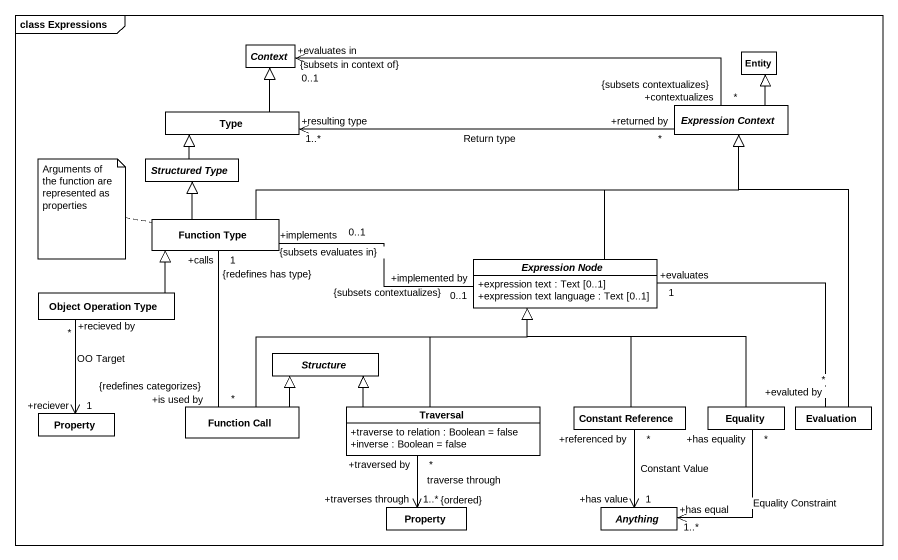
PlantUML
@startuml
mainframe class Expressions
hide circle
hide empty members
skinparam classAttributeIconSize 0
abstract class Context
class "Entity" as Entity_
class Type
abstract class "Expression Context" as Expression_Context
abstract class "Structured Type" as Structured_Type
class "Function Type" as Function_Type
abstract class "Expression Node" as Expression_Node {
  +expression text : Text [0..1]
  +expression text language : Text [0..1]
}
class "Object Operation Type" as Object_Operation_Type
abstract class Structure
class Property
class "Function Call" as Function_Call
class Traversal {
  +traverse to relation : Boolean = false
  +inverse : Boolean = false
}
class "Constant Reference" as Constant_Reference
class Equality
class Evaluation
class "Property" as Property_2
abstract class Anything
Type -up-|> Context
Expression_Context "{subsets contextualizes}\n*\n+contextualizes" -left-> "+evaluates in\n0..1\n{subsets in context of}" Context
Expression_Context -up-|> Entity_
Expression_Context "+returned by\n*" -left-> "1..*\n+resulting type" Type : Return type
Structured_Type -up-|> Type
Function_Type -right-|> Expression_Context
Function_Type -up-|> Structured_Type
Function_Type "+implements\n0..1\n{subsets evaluates in}" -right- "+implemented by\n{subsets contextualizes}\n0..1" Expression_Node
Expression_Node -up-|> Expression_Context
Object_Operation_Type -up-|> Function_Type
Object_Operation_Type "+recieved by\n*" --> "+reciever\n1" Property : OO Target
Function_Call "+is used by\n*\n{redefines categorizes}" -up- "+calls\n1\n{redefines has type}" Function_Type
Function_Call -right-|> Expression_Node
Function_Call -up-|> Structure
Traversal -up-|> Expression_Node
Traversal -left-|> Structure
Traversal "+traversed by\n*" --> "1..*\n+traverses through\n{ordered}" Property_2 : traverse through
Constant_Reference -up-|> Expression_Node
Constant_Reference "+referenced by\n*" --> "+has value\n1" Anything : Constant Value
Equality -up-|> Expression_Node
Equality "*\n+has equality" --> "+has equal\n1..*" Anything : Equality Constraint
Evaluation -up-|> Expression_Context
Evaluation "+evaluted by\n*" -left- "+evaluates\n1" Expression_Node
note left of Function_Type : Arguments of the function are represented as properties
@enduml
